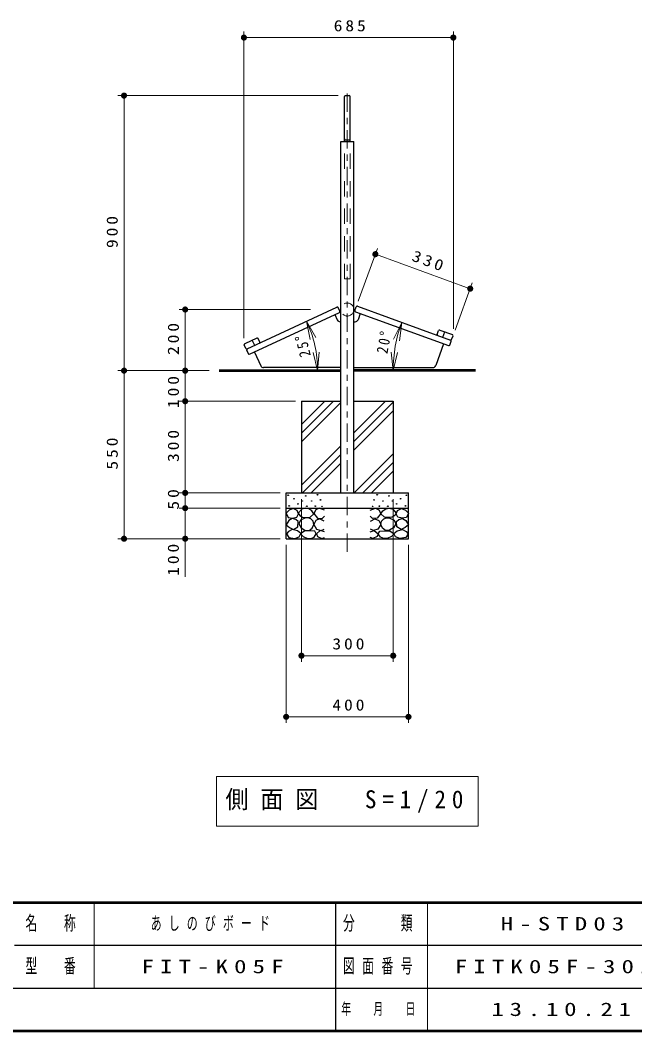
# Model space of a CAD drawing. Units: millimetres on the paper, scale 1:20. Extents: x 475 to 840, y 104 to 380.
# Drawn here: x 658.4 to 758.9, y 123 to 288.3 of the extents above; entities that cross this region are included whole.
import ezdxf

# ---------------------------------------------------------------- set-up
doc = ezdxf.new("R2010")
doc.units = ezdxf.units.MM
doc.linetypes.add('USER1', pattern=[4.5, 2.5, -2])
doc.linetypes.add('USER2', pattern=[6, 3, -1, 1, -1])
doc.layers.add('LY_1', color=7, linetype='Continuous', lineweight=13)
doc.styles.add('ＭＳ ゴシック', font='')
doc.styles.get('ＭＳ ゴシック').set_extended_font_data('MS Gothic')

# ---------------------------------------------------------------- blocks, each defined once
blk = doc.blocks.new('filled_dot')
at = {"color": 0, "linetype": 'Continuous', "lineweight": -2, "const_width": 1.25}
blk.add_lwpolyline([(-0.625, 0, 1), (0.625, 0, 1)], format="xyb", close=True, dxfattribs=at)
blk = doc.blocks.new('open_arrow')
at = {"color": 0, "linetype": 'Continuous', "lineweight": -2}
blk.add_lwpolyline([(7.5, 1.25), (0, 0), (7.5, -1.25)], dxfattribs=at)

msp = doc.modelspace()

# ---------------------------------------------------------------- linework, layer by layer
at = {"layer": 'LY_1'}
for p, q in [((695.001, 236.341), (695.001, 286.492)), ((729.251, 237.837), (729.251, 286.492)), ((695.001, 285.492), (729.251, 285.492)), ((710.437, 276.001), (674.397, 276.001)), ((675.397, 231.001), (675.397, 276.001)), ((713.711, 242.386), (716.845, 250.995)), ((716.503, 250.055), (732.008, 244.412)), ((729.541, 237.635), (732.35, 245.352)), ((705.912, 241.001), (684.397, 241.001)), ((685.397, 231.001), (685.397, 241.001)), ((689.301, 231.001), (674.397, 231.001)), ((675.397, 203.501), (675.397, 231.001)), ((685.397, 226.001), (685.397, 231.001)), ((703.412, 226.001), (684.397, 226.001)), ((685.397, 211.001), (685.397, 226.001)), ((704.412, 220.751), (709.662, 226.001)), ((704.412, 222.165), (708.247, 226.001)), ((704.412, 219.336), (710.844, 225.769)), ((712.979, 220.833), (718.147, 226.001)), ((712.979, 219.419), (719.412, 225.851)), ((712.979, 218.004), (719.412, 224.437)), ((704.412, 212.265), (710.844, 218.698)), ((704.561, 211.001), (710.844, 217.284)), ((713.046, 211.001), (719.412, 217.366)), ((705.975, 211.001), (710.844, 215.869)), ((714.461, 211.001), (719.412, 215.952)), ((715.875, 211.001), (719.412, 214.537)), ((700.912, 211.001), (684.397, 211.001)), ((685.397, 208.501), (685.397, 211.001)), ((704.412, 210.001), (704.412, 183.362)), ((719.412, 210.001), (719.412, 183.362)), ((700.912, 208.501), (684.397, 208.501)), ((685.397, 197.292), (685.397, 208.501)), ((700.912, 203.501), (674.397, 203.501)), ((701.912, 202.501), (701.912, 173.362)), ((721.912, 202.501), (721.912, 173.362)), ((719.412, 184.362), (704.412, 184.362)), ((721.912, 174.362), (701.912, 174.362)), ((690.512, 164.585), (690.512, 156.452)), ((733.312, 164.585), (690.512, 164.585)), ((733.312, 156.452), (733.312, 164.585)), ((690.512, 156.452), (733.312, 156.452)), ((670.5, 144), (670.5, 130)), ((725, 144), (725, 123))]:
    msp.add_line(p, q, dxfattribs=at)
at = {"layer": 'LY_1', "linetype": 'USER2'}
msp.add_line((711.912, 201.336), (711.912, 276.92), dxfattribs=at)
at = {"layer": 'LY_1', "lineweight": 25}
for p, q in [((711.437, 268.501), (711.437, 275.851)), ((711.587, 276.001), (712.237, 276.001)), ((712.387, 268.501), (712.387, 275.851)), ((710.844, 268.501), (712.979, 268.501)), ((710.844, 211.001), (710.844, 268.501)), ((711.587, 268.751), (712.237, 268.751)), ((712.979, 211.001), (712.979, 268.501)), ((695.539, 234.544), (710.221, 241.39)), ((713.147, 240.835), (713.369, 241.446)), ((713.562, 241.536), (728.785, 235.995)), ((695.94, 233.683), (710.623, 240.529)), ((709.852, 240.17), (710.263, 239.289)), ((710.695, 240.728), (710.42, 241.318)), ((713.237, 240.643), (728.46, 235.103)), ((714.036, 240.353), (713.663, 239.33)), ((710.716, 239.001), (710.844, 239.001)), ((712.979, 239.001), (713.193, 239.001)), ((710.844, 237.301), (710.809, 237.301)), ((726.628, 236.94), (726.85, 237.551)), ((727.042, 237.64), (729.11, 236.888)), ((727.516, 236.457), (727.841, 237.35)), ((728.977, 236.085), (729.199, 236.696)), ((695.34, 234.616), (695.065, 235.205)), ((697.131, 236.334), (695.137, 235.405)), ((696.762, 235.114), (696.361, 235.975)), ((697.605, 235.673), (697.331, 236.262)), ((727.661, 235.393), (726.364, 231.83)), ((728.652, 235.192), (728.874, 235.803)), ((695.741, 233.755), (695.466, 234.344)), ((696.711, 234.042), (697.761, 231.789)), ((710.844, 231.501), (698.214, 231.501)), ((712.979, 231.501), (725.894, 231.501)), ((704.412, 226.001), (710.844, 226.001)), ((704.412, 226.001), (704.412, 211.001)), ((712.979, 226.001), (719.412, 226.001)), ((719.412, 226.001), (719.412, 211.001)), ((701.912, 211.001), (721.912, 211.001)), ((701.912, 203.501), (701.912, 211.001)), ((721.912, 203.501), (721.912, 211.001)), ((701.912, 208.501), (721.912, 208.501)), ((701.912, 203.501), (721.912, 203.501)), ((710, 144), (710, 123)), ((657.5, 137), (770, 137)), ((602.5, 130), (840, 130))]:
    msp.add_line(p, q, dxfattribs=at)
at = {"layer": 'LY_1', "linetype": 'USER1'}
for p, q in [((711.437, 246.001), (711.437, 268.501)), ((712.387, 246.001), (712.387, 268.501)), ((711.437, 246.001), (712.387, 246.001))]:
    msp.add_line(p, q, dxfattribs=at)
at = {"layer": 'LY_1', "lineweight": 50}
for p, q in [((690.937, 231.001), (710.844, 231.001)), ((732.886, 231.001), (712.979, 231.001)), ((475, 144), (840, 144)), ((475, 123), (840, 123))]:
    msp.add_line(p, q, dxfattribs=at)
at = {"layer": 'LY_1', "lineweight": 25}
for points in [[(703.034, 208.471), (702.4, 208.17), (701.925, 207.694), (702.226, 206.997), (702.955, 206.855), (703.652, 207.013), (703.905, 207.599), (703.715, 208.106)], [(705.005, 208.475), (704.478, 208.34), (703.897, 207.705), (704.127, 207.286), (704.584, 207.048), (705.1, 206.975), (705.843, 207.043), (706.411, 207.583), (706.127, 208.083), (705.594, 208.394)], [(718.818, 208.475), (719.345, 208.34), (719.926, 207.705), (719.696, 207.286), (719.239, 207.048), (718.723, 206.975), (717.98, 207.043), (717.412, 207.583), (717.696, 208.083), (718.23, 208.394)], [(720.789, 208.471), (721.423, 208.17), (721.898, 207.694), (721.597, 206.997), (720.868, 206.855), (720.171, 207.013), (719.918, 207.599), (720.108, 208.106)], [(702.907, 206.823), (702.369, 206.474), (701.925, 205.793), (702.432, 205.334), (703.097, 205.017), (703.794, 205.461), (703.874, 206.3), (703.466, 206.663)], [(704.37, 205.259), (704.991, 204.914), (705.667, 204.867), (706.181, 205.228), (706.424, 205.826), (706.313, 206.364), (705.965, 206.772), (705.499, 206.937), (704.965, 206.88), (704.275, 206.512), (703.978, 205.934)], [(719.453, 205.259), (718.832, 204.914), (718.156, 204.867), (717.642, 205.228), (717.399, 205.826), (717.511, 206.364), (717.858, 206.772), (718.324, 206.937), (718.858, 206.88), (719.548, 206.512), (719.845, 205.934)], [(720.916, 206.823), (721.455, 206.474), (721.898, 205.793), (721.391, 205.334), (720.726, 205.017), (720.029, 205.461), (719.949, 206.3), (720.357, 206.663)], [(702.866, 205.026), (702.298, 204.707), (701.96, 204.285), (702.363, 203.719), (703.306, 203.515), (704.022, 203.835), (704.295, 204.34), (703.756, 204.795)], [(720.957, 205.026), (721.526, 204.707), (721.863, 204.285), (721.46, 203.719), (720.517, 203.515), (719.801, 203.835), (719.528, 204.34), (720.067, 204.795)], [(705.721, 204.819), (704.938, 204.779), (704.275, 204.306), (704.708, 203.846), (705.397, 203.535), (705.962, 203.527), (706.505, 203.752), (706.843, 204.279), (706.586, 204.765)], [(718.102, 204.819), (718.886, 204.779), (719.548, 204.306), (719.115, 203.846), (718.426, 203.535), (717.861, 203.527), (717.318, 203.752), (716.98, 204.279), (717.237, 204.765)]]:
    msp.add_lwpolyline(points, close=True, dxfattribs=at)
for points in [[(708.162, 208.165), (707.306, 208.482), (706.767, 208.213), (706.451, 207.611), (707.037, 206.851), (707.813, 206.787), (708.162, 207.183)], [(715.662, 208.165), (716.517, 208.482), (717.056, 208.213), (717.373, 207.611), (716.786, 206.851), (716.01, 206.787), (715.662, 207.183)], [(708.146, 206.359), (707.385, 206.756), (706.752, 206.502), (706.451, 205.852), (706.894, 205.076), (707.655, 204.839), (708.146, 205.045)], [(715.677, 206.359), (716.438, 206.756), (717.072, 206.502), (717.373, 205.852), (716.929, 205.076), (716.169, 204.839), (715.677, 205.045)], [(708.162, 204.633), (707.496, 204.839), (706.847, 204.284), (707.021, 203.888), (707.75, 203.524), (708.162, 203.682)], [(715.662, 204.633), (716.327, 204.839), (716.976, 204.284), (716.802, 203.888), (716.073, 203.524), (715.662, 203.682)]]:
    msp.add_lwpolyline(points, dxfattribs=at)
at = {"layer": 'LY_1', "linetype": 'USER1'}
msp.add_circle((711.912, 241.001), 1.067, dxfattribs=at)
at = {"layer": 'LY_1', "lineweight": 25}
for centre in [(702.242, 210.609), (703.192, 210.039), (705.109, 210.498), (707.032, 210.705), (716.791, 210.705), (718.714, 210.498), (720.631, 210.039), (721.581, 210.609), (702.4, 208.867), (703.842, 209.199), (704.539, 209.675), (705.284, 208.819), (706.086, 209.678), (706.668, 208.827), (707.532, 209.854), (707.776, 208.8), (716.047, 208.8), (716.291, 209.854), (717.156, 208.827), (717.737, 209.678), (718.54, 208.819), (719.284, 209.675), (719.981, 209.199), (721.423, 208.867)]:
    msp.add_circle(centre, 0.05, dxfattribs=at)
for centre, radius, start, end in [((711.587, 275.851), 0.15, 90, 180), ((712.237, 275.851), 0.15, 0, 90), ((711.587, 268.901), 0.15, 180, 270), ((712.237, 268.901), 0.15, 270, 0), ((710.284, 241.254), 0.15, 25, 115), ((713.51, 241.395), 0.15, 70, 160), ((710.559, 240.665), 0.15, 295, 25), ((713.288, 240.784), 0.15, 160, 250), ((710.716, 239.501), 0.5, 205, 270), ((713.193, 239.501), 0.5, 270, 340), ((726.769, 236.889), 0.15, 160, 250), ((726.991, 237.499), 0.15, 70, 160), ((729.058, 236.747), 0.15, 340, 70), ((695.201, 235.269), 0.15, 115, 205), ((697.195, 236.198), 0.15, 25, 115), ((697.469, 235.609), 0.15, 295, 25), ((728.511, 235.243), 0.15, 250, 340), ((728.733, 235.854), 0.15, 340, 70), ((728.836, 236.136), 0.15, 250, 340), ((695.475, 234.68), 0.15, 205, 295), ((695.602, 234.408), 0.15, 115, 205), ((695.877, 233.819), 0.15, 205, 295), ((698.214, 232.001), 0.5, 205, 270), ((725.894, 232.001), 0.5, 270, 340)]:
    msp.add_arc(centre, radius, start, end, dxfattribs=at)
at = {"layer": 'LY_1'}
for centre, radius, start, end in [((687.941, 231.001), 19.11, 0, 25), ((742.507, 231.001), 23.097, 160, 180)]:
    msp.add_arc(centre, radius, start, end, dxfattribs=at)

# ---------------------------------------------------------------- block references
at = {"layer": 'LY_1', "xscale": 0.4, "yscale": 0.4}
for p in [(695.001, 285.492), (704.412, 184.362), (701.912, 174.362)]:
    msp.add_blockref('filled_dot', p, dxfattribs=at)
for name, p, rotation in [('filled_dot', (729.251, 285.492), 180), ('filled_dot', (675.397, 276.001), 270), ('filled_dot', (716.503, 250.055), 340), ('filled_dot', (732.008, 244.412), 160), ('filled_dot', (685.397, 241.001), 270), ('open_arrow', (705.26, 239.077), 290.5), ('open_arrow', (720.803, 238.9), 253.7), ('open_arrow', (707.051, 231.001), 94.5), ('open_arrow', (719.41, 231.001), 86.3), ('filled_dot', (675.397, 231.001), 270), ('filled_dot', (675.397, 231.001), 90), ('filled_dot', (685.397, 231.001), 270), ('filled_dot', (685.397, 231.001), 90), ('filled_dot', (685.397, 226.001), 90), ('filled_dot', (685.397, 226.001), 270), ('filled_dot', (685.397, 211.001), 90), ('filled_dot', (685.397, 211.001), 270), ('filled_dot', (685.397, 208.501), 90), ('filled_dot', (685.397, 208.501), 270), ('filled_dot', (675.397, 203.501), 90), ('filled_dot', (685.397, 203.501), 90), ('filled_dot', (719.412, 184.362), 180), ('filled_dot', (721.912, 174.362), 180)]:
    msp.add_blockref(name, p, dxfattribs=dict(at, rotation=rotation))

# ---------------------------------------------------------------- texts
at = {"layer": 'LY_1', "style": 'ＭＳ ゴシック'}
for s, insert, char_height, attachment_point in [('\\T1.33;\\W1.15;685', (712.543, 286.492), 1.833, 8), ('\\T1.33;\\W1.15;300', (712.328, 185.362), 1.833, 8), ('\\T1.33;\\W1.15;400', (712.328, 175.362), 1.833, 8), ('\\T1.5;\\W0.95;側面図\u3000S=1/20', (711.912, 160.518), 2.933, 5), ('\\T1.64;\\W0.6;名\u3000称', (664, 140.5), 2.346, 5), ('\\T1.64;\\W0.6;あしのびボード', (679.75, 140.5), 2.199, 4), ('\\T1.64;\\W0.6;分\u3000\u3000類', (717.5, 140.5), 2.346, 5), ('\\T1.5;\\W1.35;H-STD03', (737, 140.5), 2.199, 4), ('\\T1.64;\\W0.6;型\u3000番', (664, 133.5), 2.346, 5), ('\\T1.5;\\W1.35;FIT-K05F', (678.25, 133.5), 2.199, 4), ('\\T1.64;\\W0.6;図面番号', (717.5, 133.5), 2.346, 5), ('\\T1.5;\\W1.35;FITK05F-301E', (729.5, 133.5), 2.199, 4), ('\\T1.64;\\W0.6;年\u3000月\u3000日', (717.5, 126.5), 1.906, 5), ('\\T1.47;\\W1.35;13.10.21', (735.5, 126.5), 2.199, 4)]:
    msp.add_mtext(s, dxfattribs=dict(at, insert=insert, char_height=char_height, attachment_point=attachment_point))
at = {"layer": 'LY_1', "char_height": 1.833, "attachment_point": 8, "style": 'ＭＳ ゴシック'}
for s, insert, rotation in [('\\T1.33;\\W1.15;900', (674.397, 253.917), 90), ('\\T1.33;\\W1.15;330', (724.988, 248.031), 340), ('\\T1.33;\\W1.15;200', (684.397, 236.417), 90), ('\\T1.33;\\W0.85;25°', (705.519, 235.359), 103.927), ('\\T1.33;\\W0.85;20°', (718.847, 235.569), 79.072), ('\\T1.33;\\W1.15;100', (684.397, 227.735), 90), ('\\T1.33;\\W1.15;550', (674.397, 217.666), 90), ('\\T1.33;\\W1.15;300', (684.397, 218.917), 90), ('\\T1.34;\\W1.15;50', (684.397, 210.178), 90), ('\\T1.33;\\W1.15;100', (684.397, 200.292), 90)]:
    msp.add_mtext(s, dxfattribs=dict(at, insert=insert, rotation=rotation))

doc.saveas('drawing.dxf')
